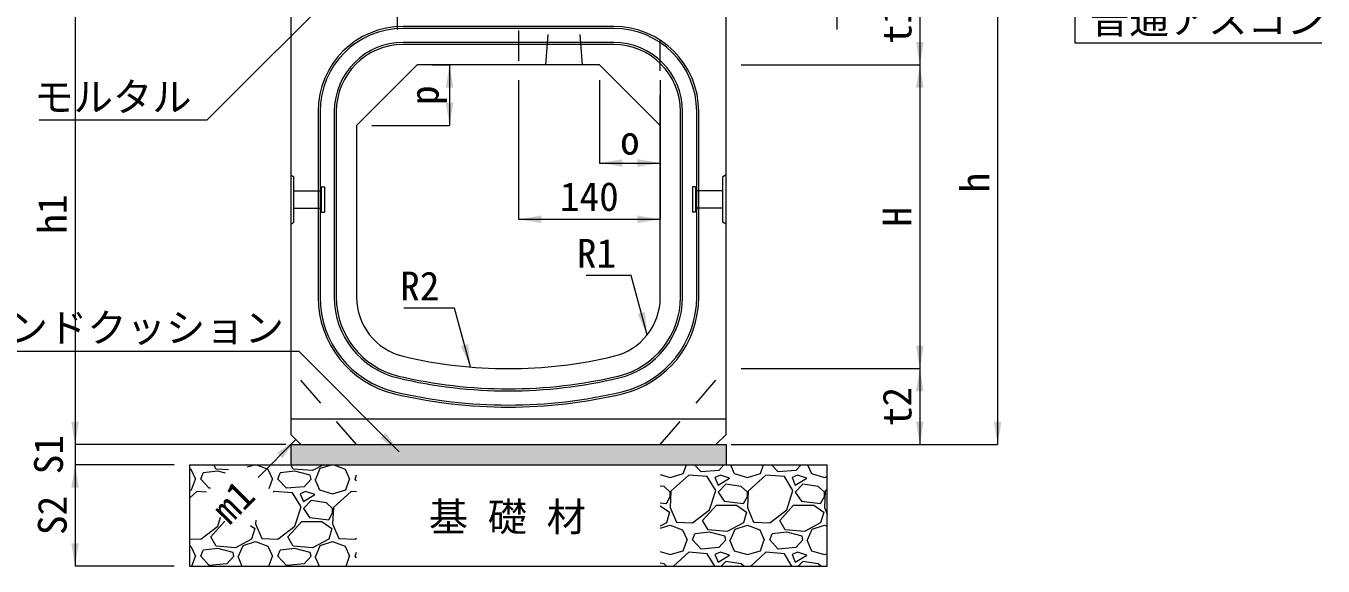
# Model space of a CAD drawing. Units: millimetres, scale not verified. Extents: x 289 to 42849, y -1182 to 27464.
# Drawn here: x 11313 to 12595, y 21192 to 21725 of the extents above; entities that cross this region are included whole.
import ezdxf
from ezdxf.enums import TextEntityAlignment as Align

# ---------------------------------------------------------------- set-up
doc = ezdxf.new("R2010")
doc.units = ezdxf.units.MM
doc.header["$LTSCALE"] = 40
doc.linetypes.add('USER2', pattern=[1.35, 0.75, -0.6])
for name, color, linetype, lineweight in [('0_2', 7, 'Continuous', 20), ('インサート', 3, 'USER2', 5), ('側溝', 7, 'Continuous', 5), ('寸法引出', 7, 'Continuous', 9), ('寸法線', 7, 'Continuous', 9), ('本体', 2, 'Continuous', 9), ('ﾊｯﾁﾝｸﾞ', 7, 'Continuous', 5)]:
    doc.layers.add(name, color=color, linetype=linetype, lineweight=lineweight)
doc.styles.add('ＭＳ ゴシック', font='')
doc.styles.get('ＭＳ ゴシック').set_extended_font_data('MS Gothic')

# ---------------------------------------------------------------- blocks, each defined once
blk = doc.blocks.new('filled_arrow')
at = {"color": 0, "linetype": 'Continuous', "lineweight": -2}
blk.add_solid([(7.5, 1.25), (0, 0), (7.5, -1.25)], dxfattribs=at)

msp = doc.modelspace()

# ---------------------------------------------------------------- hatches: boundary and pattern name
at = {"layer": 'ﾊｯﾁﾝｸﾞ'}
msp.add_hatch(color=8, dxfattribs=at).paths.add_polyline_path([(12005, 21291.53), (12005, 21311.53), (11575, 21311.53), (11575, 21291.53)])

# ---------------------------------------------------------------- linework, layer by layer
at = {"layer": '0_2', "lineweight": 9}
msp.add_line((11580, 21316.53), (11542.72, 21278.86), dxfattribs=at)
at = {"layer": '0_2'}
for p, q in [((11575, 21311.53), (12005, 21311.53)), ((11575, 21311.53), (11575, 21291.53)), ((12005, 21311.53), (12005, 21291.53)), ((11475, 21291.53), (12105, 21291.53)), ((11475, 21291.53), (11475, 21191.53)), ((12105, 21191.53), (12105, 21291.53)), ((11475, 21191.53), (12105, 21191.53))]:
    msp.add_line(p, q, dxfattribs=at)
at = {"layer": '0_2', "lineweight": 9}
for points in [[(11927.07, 21419.85), (11911.33, 21478.59), (11866.78, 21478.59)], [(11752.42, 21388.11), (11736.82, 21446.31), (11686.8, 21446.31)]]:
    msp.add_lwpolyline(points, dxfattribs=at)
at = {"layer": 'インサート'}
for p, q in [((11605.2, 21566.04), (11605.2, 21541.03)), ((11605.2, 21566.04), (11608.2, 21566.04)), ((11608.2, 21566.04), (11608.2, 21541.03)), ((11971.8, 21566.04), (11971.8, 21541.03)), ((11974.8, 21566.04), (11971.8, 21566.04)), ((11974.8, 21566.04), (11974.8, 21541.03)), ((11578.2, 21562.03), (11605.2, 21562.03)), ((12001.8, 21562.03), (11974.8, 21562.03)), ((11578.2, 21545.04), (11605.2, 21545.04)), ((11605.2, 21541.03), (11608.2, 21541.03)), ((11974.8, 21541.03), (11971.8, 21541.03)), ((12001.8, 21545.04), (11974.8, 21545.04))]:
    msp.add_line(p, q, dxfattribs=at)
at = {"layer": '側溝', "linetype": 'USER2', "lineweight": 9}
for p, q in [((11826.82, 21686.53), (11837.5, 21822.63)), ((11863.17, 21686.53), (11852.5, 21822.63)), ((11799.89, 21774.56), (11799.89, 21686.53)), ((11940, 21626.53), (11940, 21777.36)), ((11640, 21311.53), (11575, 21386.53)), ((11940, 21311.53), (12005, 21386.53))]:
    msp.add_line(p, q, dxfattribs=at)
at = {"layer": '側溝', "color": 2, "lineweight": 20}
for p, q in [((12005, 21321.53), (12005, 21822.67)), ((11575, 21760.65), (11575, 21321.53)), ((11640, 21626.53), (11700, 21686.53)), ((11880, 21686.53), (11700, 21686.53)), ((11880, 21686.53), (11940, 21626.53)), ((11640, 21626.53), (11640, 21457.06)), ((11940, 21457.06), (11940, 21626.53)), ((11575, 21321.53), (11585, 21311.53)), ((11995, 21311.53), (12005, 21321.53)), ((11585, 21311.53), (11995, 21311.53))]:
    msp.add_line(p, q, dxfattribs=at)
at = {"layer": '側溝', "color": 4}
for p, q in [((11894, 21724.53), (11686, 21724.53)), ((11894, 21722.53), (11686, 21722.53)), ((11894, 21708.53), (11686, 21708.53)), ((11894, 21706.53), (11686, 21706.53)), ((11602, 21640.53), (11602, 21457.06)), ((11604, 21640.53), (11604, 21457.06)), ((11618, 21640.53), (11618, 21457.06)), ((11620, 21640.53), (11620, 21457.06)), ((11960, 21457.06), (11960, 21640.53)), ((11962, 21457.06), (11962, 21640.53)), ((11976, 21457.06), (11976, 21640.53)), ((11978, 21457.06), (11978, 21640.53)), ((11575, 21578.03), (11578.2, 21576.04)), ((11578.2, 21531.03), (11578.2, 21576.04)), ((12005, 21578.03), (12001.8, 21576.04)), ((12001.8, 21531.03), (12001.8, 21576.04)), ((11575, 21529.04), (11578.2, 21531.03)), ((12005, 21529.04), (12001.8, 21531.03))]:
    msp.add_line(p, q, dxfattribs=at)
for centre, radius, start, end in [((11686, 21640.53), 84, 90, 180), ((11686, 21640.53), 82, 90, 180), ((11894, 21640.53), 84, 0, 90), ((11894, 21640.53), 82, 0, 90), ((11686, 21640.53), 68, 90, 180), ((11686, 21640.53), 66, 90, 180), ((11894, 21640.53), 68, 0, 90), ((11894, 21640.53), 66, 0, 90), ((11700, 21457.06), 98, 180, 256.65773), ((11700, 21457.06), 96, 180, 256.65774), ((11700, 21457.06), 82, 180, 256.65771), ((11700, 21457.06), 80, 180, 256.65771), ((11880, 21457.06), 80, 283.34228, 0), ((11880, 21457.06), 82, 283.34225, 0), ((11880, 21457.06), 96, 283.34225, 0), ((11880, 21457.06), 98, 283.34222, 0), ((11790, 21836.53), 472, 256.65776, 283.34223), ((11790, 21836.53), 470, 256.65776, 283.34223), ((11790, 21836.53), 488, 256.65776, 283.34223), ((11790, 21836.53), 486, 256.65776, 283.34223)]:
    msp.add_arc(centre, radius, start, end, dxfattribs=at)
at = {"layer": '寸法引出'}
for p, q in [((11680, 21821.53), (11680, 21721.53)), ((11361.96, 21356.53), (11361.96, 21246.53)), ((11560, 21311.53), (11361.96, 21311.53)), ((11460, 21291.53), (11361.96, 21291.53)), ((11361.96, 21291.53), (11361.96, 21191.53)), ((11460, 21291.53), (11361.96, 21291.53)), ((11460, 21191.53), (11361.96, 21191.53))]:
    msp.add_line(p, q, dxfattribs=at)
at = {"layer": '寸法線'}
for p, q in [((11361.96, 21871.53), (11361.96, 21721.53)), ((12114.5, 21870.47), (12114.5, 21721.53)), ((12273.22, 21828.67), (12273.22, 21311.53)), ((11361.96, 21766.53), (11361.96, 21311.53)), ((12196.35, 21766.53), (12196.35, 21686.53)), ((11715, 21686.53), (11731.83, 21686.53)), ((11731.83, 21686.53), (11731.83, 21626.53)), ((12020, 21686.53), (12196.35, 21686.53)), ((12020, 21686.53), (12196.35, 21686.53)), ((12196.35, 21686.53), (12196.35, 21386.53)), ((11799.89, 21671.53), (11799.89, 21533.97)), ((11880, 21671.53), (11880, 21589.57)), ((11940, 21671.53), (11940, 21533.97)), ((11655, 21626.53), (11731.83, 21626.53)), ((11940, 21611.53), (11940, 21589.57)), ((11880, 21589.57), (11940, 21589.57)), ((11799.89, 21533.97), (11940, 21533.97)), ((12020, 21386.53), (12196.35, 21386.53)), ((12020, 21386.53), (12196.35, 21386.53)), ((12196.35, 21386.53), (12196.35, 21311.53)), ((11570, 21311.53), (11361.96, 21311.53)), ((12010, 21311.53), (12196.35, 21311.53)), ((12010, 21311.53), (12273.22, 21311.53))]:
    msp.add_line(p, q, dxfattribs=at)
for points in [[(12349.57, 21800.58), (12349.57, 21708.13), (12593.6, 21708.13)], [(11630.92, 21770.8), (11492.08, 21631.96), (11326.47, 21631.96)], [(11682.11, 21304.49), (11583.28, 21403.32), (11261.42, 21403.32)]]:
    msp.add_lwpolyline(points, dxfattribs=at)
at = {"layer": '本体'}
msp.add_line((12005, 21336.54), (11575, 21336.54), dxfattribs=at)
at = {"layer": '本体', "lineweight": 20}
for centre, radius, start, end in [((11700, 21457.06), 60, 180, 256.65785), ((11880, 21457.06), 60, 283.34237, 0), ((11790, 21836.53), 450, 256.65777, 283.34225)]:
    msp.add_arc(centre, radius, start, end, dxfattribs=at)
at = {"layer": 'ﾊｯﾁﾝｸﾞ'}
for p, q in [((11475, 21287.81), (11476.19, 21287.36)), ((11476.19, 21287.36), (11480.77, 21277.46)), ((11486.1, 21277.46), (11488.39, 21283.55)), ((11502.86, 21285.08), (11488.39, 21283.55)), ((11501.34, 21287.36), (11498.91, 21291.53)), ((11513.58, 21286.39), (11501.34, 21287.36)), ((11510.42, 21283.19), (11502.86, 21285.08)), ((11531.26, 21291.53), (11530.49, 21291.13)), ((11532.2, 21289.44), (11540.2, 21291.94)), ((11541.28, 21291.53), (11552.39, 21287.36)), ((11552.39, 21287.36), (11556.97, 21277.46)), ((11562.3, 21277.46), (11564.59, 21283.55)), ((11579.06, 21285.08), (11564.59, 21283.55)), ((11577.54, 21287.36), (11575.11, 21291.53)), ((11596.59, 21285.84), (11577.54, 21287.36)), ((11594.3, 21281.27), (11579.06, 21285.08)), ((11595.07, 21277.46), (11594.3, 21281.27)), ((11607.46, 21291.53), (11596.59, 21285.84)), ((11599.64, 21277.46), (11604.21, 21288.13)), ((11604.21, 21288.13), (11615.11, 21291.53)), ((11617.48, 21291.53), (11628.59, 21287.36)), ((11628.59, 21287.36), (11633.17, 21277.46)), ((11638.5, 21277.46), (11640, 21281.46)), ((11476.96, 21266.79), (11480.77, 21277.46)), ((11494.48, 21268.31), (11486.1, 21277.46)), ((11495.81, 21268.43), (11494.48, 21268.31)), ((11553.66, 21268.2), (11556.97, 21277.46)), ((11570.68, 21268.31), (11562.3, 21277.46)), ((11588.21, 21269.84), (11570.68, 21268.31)), ((11595.07, 21277.46), (11588.21, 21269.84)), ((11598.88, 21277.46), (11603.45, 21266.79)), ((11629.36, 21266.79), (11633.17, 21277.46)), ((11640, 21275.82), (11638.5, 21277.46)), ((11475, 21266.22), (11476.96, 21266.79)), ((11482.29, 21265.27), (11475, 21258.61)), ((11491.89, 21264.47), (11482.29, 21265.27)), ((11558.49, 21265.27), (11557.52, 21264.38)), ((11576.78, 21263.74), (11558.49, 21265.27)), ((11585.16, 21250.03), (11576.78, 21263.74)), ((11589.73, 21265.27), (11584.4, 21262.98)), ((11584.4, 21262.98), (11587.45, 21255.36)), ((11587.45, 21255.36), (11598.88, 21262.22)), ((11595.07, 21256.12), (11587.45, 21248.5)), ((11598.88, 21262.22), (11589.73, 21265.27)), ((11610.31, 21253.84), (11595.07, 21256.12)), ((11603.45, 21266.79), (11616.4, 21262.98)), ((11616.4, 21262.98), (11629.36, 21266.79)), ((11634.69, 21265.27), (11617.16, 21249.26)), ((11640, 21264.82), (11634.69, 21265.27)), ((11579.06, 21230.98), (11585.16, 21250.03)), ((11587.45, 21248.5), (11593.54, 21239.36)), ((11616.4, 21248.5), (11610.31, 21253.84)), ((11612.59, 21237.07), (11616.4, 21243.93)), ((11617.16, 21249.26), (11616.4, 21233.26)), ((11616.4, 21243.93), (11616.4, 21248.5)), ((11486.1, 21218.02), (11502.86, 21230.98)), ((11496.01, 21220.31), (11509.72, 21235.55)), ((11502.86, 21230.98), (11505.67, 21239.74)), ((11509.72, 21235.55), (11509.91, 21235.55)), ((11535.28, 21231.57), (11539.44, 21228.69)), ((11540.37, 21236.7), (11540.2, 21233.26)), ((11540.2, 21233.26), (11546.3, 21218.78)), ((11562.3, 21218.02), (11579.06, 21230.98)), ((11572.21, 21220.31), (11585.92, 21235.55)), ((11585.92, 21235.55), (11605.73, 21235.55)), ((11593.54, 21239.36), (11612.59, 21237.07)), ((11605.73, 21235.55), (11615.64, 21228.69)), ((11616.4, 21233.26), (11622.5, 21218.78)), ((11475, 21218.55), (11486.1, 21218.02)), ((11501.34, 21211.16), (11496.01, 21220.31)), ((11536.39, 21218.02), (11520.39, 21209.64)), ((11539.44, 21228.69), (11536.39, 21218.02)), ((11546.3, 21218.78), (11562.3, 21218.02)), ((11577.54, 21211.16), (11572.21, 21220.31)), ((11612.59, 21218.02), (11596.59, 21209.64)), ((11615.64, 21228.69), (11612.59, 21218.02)), ((11622.5, 21218.78), (11638.5, 21218.02)), ((11638.5, 21218.02), (11640, 21219.18)), ((11475, 21211.61), (11476.19, 21211.16)), ((11476.19, 21211.16), (11480.77, 21201.26)), ((11486.1, 21201.26), (11488.39, 21207.35)), ((11502.86, 21208.88), (11488.39, 21207.35)), ((11520.39, 21209.64), (11501.34, 21211.16)), ((11518.1, 21205.07), (11502.86, 21208.88)), ((11518.87, 21201.26), (11518.1, 21205.07)), ((11523.44, 21201.26), (11528.01, 21211.93)), ((11528.01, 21211.93), (11540.2, 21215.74)), ((11540.2, 21215.74), (11552.39, 21211.16)), ((11552.39, 21211.16), (11556.97, 21201.26)), ((11562.3, 21201.26), (11564.59, 21207.35)), ((11579.06, 21208.88), (11564.59, 21207.35)), ((11596.59, 21209.64), (11577.54, 21211.16)), ((11594.3, 21205.07), (11579.06, 21208.88)), ((11595.07, 21201.26), (11594.3, 21205.07)), ((11599.64, 21201.26), (11604.21, 21211.93)), ((11604.21, 21211.93), (11616.4, 21215.74)), ((11616.4, 21215.74), (11628.59, 21211.16)), ((11628.59, 21211.16), (11633.17, 21201.26)), ((11638.5, 21201.26), (11640, 21205.26)), ((11477.29, 21191.53), (11480.77, 21201.26)), ((11494.48, 21192.11), (11486.1, 21201.26)), ((11512.01, 21193.64), (11494.48, 21192.11)), ((11518.87, 21201.26), (11512.01, 21193.64)), ((11522.68, 21201.26), (11526.84, 21191.53)), ((11553.49, 21191.53), (11556.97, 21201.26)), ((11570.68, 21192.11), (11562.3, 21201.26)), ((11588.21, 21193.64), (11570.68, 21192.11)), ((11595.07, 21201.26), (11588.21, 21193.64)), ((11598.88, 21201.26), (11603.04, 21191.53)), ((11629.69, 21191.53), (11633.17, 21201.26)), ((11640, 21199.62), (11638.5, 21201.26))]:
    msp.add_line(p, q, dxfattribs=at)
at = {"layer": 'ﾊｯﾁﾝｸﾞ', "lineweight": 13}
for p, q in [((11940, 21282), (11949.8, 21279.11)), ((11949.8, 21279.11), (11962.76, 21282.92)), ((11968.09, 21281.4), (11950.56, 21265.4)), ((11962.76, 21282.92), (11965.83, 21291.53)), ((11986.38, 21279.88), (11968.09, 21281.4)), ((11980.28, 21284.45), (11973.79, 21291.53)), ((11997.81, 21285.97), (11980.28, 21284.45)), ((11999.33, 21281.4), (11994, 21279.11)), ((12002.81, 21291.53), (11997.81, 21285.97)), ((12008.48, 21278.35), (11999.33, 21281.4)), ((12009.36, 21291.53), (12013.05, 21282.92)), ((12013.05, 21282.92), (12026, 21279.11)), ((12026, 21279.11), (12038.96, 21282.92)), ((12044.29, 21281.4), (12026.76, 21265.4)), ((12038.96, 21282.92), (12042.03, 21291.53)), ((12062.58, 21279.88), (12044.29, 21281.4)), ((12056.48, 21284.45), (12049.99, 21291.53)), ((12074.01, 21285.97), (12056.48, 21284.45)), ((12075.53, 21281.4), (12070.2, 21279.11)), ((12079.01, 21291.53), (12074.01, 21285.97)), ((12084.68, 21278.35), (12075.53, 21281.4)), ((12085.56, 21291.53), (12089.25, 21282.92)), ((12089.25, 21282.92), (12102.2, 21279.11)), ((11943.71, 21269.97), (11940, 21270.53)), ((11949.8, 21264.64), (11943.71, 21269.97)), ((11994.76, 21266.16), (11986.38, 21279.88)), ((11994, 21279.11), (11997.05, 21271.49)), ((11997.05, 21271.49), (12008.48, 21278.35)), ((12004.67, 21272.26), (11997.05, 21264.64)), ((12019.91, 21269.97), (12004.67, 21272.26)), ((12026, 21264.64), (12019.91, 21269.97)), ((12070.96, 21266.16), (12062.58, 21279.88)), ((12070.2, 21279.11), (12073.25, 21271.49)), ((12073.25, 21271.49), (12084.68, 21278.35)), ((12080.87, 21272.26), (12073.25, 21264.64)), ((12096.11, 21269.97), (12080.87, 21272.26)), ((12102.2, 21264.64), (12096.11, 21269.97)), ((12102.2, 21279.11), (12105, 21279.94)), ((11945.99, 21253.21), (11949.8, 21260.06)), ((11950.56, 21265.4), (11949.8, 21249.4)), ((11949.8, 21260.06), (11949.8, 21264.64)), ((11988.66, 21247.11), (11994.76, 21266.16)), ((11997.05, 21264.64), (12003.14, 21255.49)), ((12022.19, 21253.21), (12026, 21260.06)), ((12026.76, 21265.4), (12026, 21249.4)), ((12026, 21260.06), (12026, 21264.64)), ((12064.86, 21247.11), (12070.96, 21266.16)), ((12073.25, 21264.64), (12079.34, 21255.49)), ((12098.39, 21253.21), (12102.2, 21260.06)), ((12102.96, 21265.4), (12102.2, 21249.4)), ((12102.2, 21260.06), (12102.2, 21264.64)), ((12105, 21267.26), (12102.96, 21265.4)), ((11940, 21253.92), (11945.99, 21253.21)), ((11940, 21251.08), (11949.04, 21244.82)), ((11949.04, 21244.82), (11945.99, 21234.16)), ((11949.8, 21249.4), (11955.9, 21234.92)), ((11971.9, 21234.16), (11988.66, 21247.11)), ((11981.81, 21236.44), (11995.52, 21251.68)), ((11995.52, 21251.68), (12015.33, 21251.68)), ((12003.14, 21255.49), (12022.19, 21253.21)), ((12015.33, 21251.68), (12025.24, 21244.82)), ((12025.24, 21244.82), (12022.19, 21234.16)), ((12026, 21249.4), (12032.1, 21234.92)), ((12048.1, 21234.16), (12064.86, 21247.11)), ((12058.01, 21236.44), (12071.72, 21251.68)), ((12071.72, 21251.68), (12091.53, 21251.68)), ((12079.34, 21255.49), (12098.39, 21253.21)), ((12091.53, 21251.68), (12101.44, 21244.82)), ((12101.44, 21244.82), (12098.39, 21234.16)), ((12102.2, 21249.4), (12105, 21242.75)), ((11945.99, 21234.16), (11940, 21231.02)), ((11940, 21228.81), (11949.8, 21231.87)), ((11949.8, 21231.87), (11961.99, 21227.3)), ((11955.9, 21234.92), (11971.9, 21234.16)), ((11987.14, 21227.3), (11981.81, 21236.44)), ((12022.19, 21234.16), (12006.19, 21225.77)), ((12013.81, 21228.06), (12026, 21231.87)), ((12026, 21231.87), (12038.19, 21227.3)), ((12032.1, 21234.92), (12048.1, 21234.16)), ((12063.34, 21227.3), (12058.01, 21236.44)), ((12098.39, 21234.16), (12082.39, 21225.77)), ((12090.01, 21228.06), (12102.2, 21231.87)), ((12102.2, 21231.87), (12105, 21230.82)), ((11961.99, 21227.3), (11966.57, 21217.39)), ((11962.76, 21206.72), (11966.57, 21217.39)), ((11971.9, 21217.39), (11974.19, 21223.49)), ((11980.28, 21208.25), (11971.9, 21217.39)), ((11988.66, 21225.01), (11974.19, 21223.49)), ((12006.19, 21225.77), (11987.14, 21227.3)), ((12003.9, 21221.2), (11988.66, 21225.01)), ((12004.67, 21217.39), (11997.81, 21209.77)), ((12004.67, 21217.39), (12003.9, 21221.2)), ((12008.48, 21217.39), (12013.05, 21206.72)), ((12009.24, 21217.39), (12013.81, 21228.06)), ((12038.19, 21227.3), (12042.77, 21217.39)), ((12038.96, 21206.72), (12042.77, 21217.39)), ((12048.1, 21217.39), (12050.39, 21223.49)), ((12056.48, 21208.25), (12048.1, 21217.39)), ((12064.86, 21225.01), (12050.39, 21223.49)), ((12082.39, 21225.77), (12063.34, 21227.3)), ((12080.1, 21221.2), (12064.86, 21225.01)), ((12080.87, 21217.39), (12074.01, 21209.77)), ((12080.87, 21217.39), (12080.1, 21221.2)), ((12084.68, 21217.39), (12089.25, 21206.72)), ((12085.44, 21217.39), (12090.01, 21228.06)), ((11940, 21205.8), (11949.8, 21202.91)), ((11949.8, 21202.91), (11962.76, 21206.72)), ((11968.09, 21205.2), (11953.12, 21191.53)), ((11986.38, 21203.68), (11968.09, 21205.2)), ((11997.81, 21209.77), (11980.28, 21208.25)), ((11999.33, 21205.2), (11994, 21202.91)), ((12008.48, 21202.15), (11999.33, 21205.2)), ((12013.05, 21206.72), (12026, 21202.91)), ((12026, 21202.91), (12038.96, 21206.72)), ((12044.29, 21205.2), (12029.32, 21191.53)), ((12062.58, 21203.68), (12044.29, 21205.2)), ((12074.01, 21209.77), (12056.48, 21208.25)), ((12075.53, 21205.2), (12070.2, 21202.91)), ((12084.68, 21202.15), (12075.53, 21205.2)), ((12089.25, 21206.72), (12102.2, 21202.91)), ((11943.71, 21193.77), (11940, 21194.33)), ((11946.26, 21191.53), (11943.71, 21193.77)), ((11993.8, 21191.53), (11986.38, 21203.68)), ((11994, 21202.91), (11997.05, 21195.29)), ((11997.05, 21195.29), (12008.48, 21202.15)), ((12004.67, 21196.06), (12000.14, 21191.53)), ((12019.91, 21193.77), (12004.67, 21196.06)), ((12022.46, 21191.53), (12019.91, 21193.77)), ((12070, 21191.53), (12062.58, 21203.68)), ((12070.2, 21202.91), (12073.25, 21195.29)), ((12073.25, 21195.29), (12084.68, 21202.15)), ((12080.87, 21196.06), (12076.34, 21191.53)), ((12096.11, 21193.77), (12080.87, 21196.06)), ((12098.66, 21191.53), (12096.11, 21193.77)), ((12102.2, 21202.91), (12105, 21203.74))]:
    msp.add_line(p, q, dxfattribs=at)

# ---------------------------------------------------------------- block references
at = {"layer": '0_2', "lineweight": 9, "xscale": 3, "yscale": 3}
for p, rotation in [((11927.07, 21419.85), 105), ((11752.42, 21388.11), 105), ((11580, 21316.53), 225.3)]:
    msp.add_blockref('filled_arrow', p, dxfattribs=dict(at, rotation=rotation))
at = {"layer": '寸法引出', "xscale": 3, "yscale": 3}
for p, rotation in [((11361.96, 21311.53), 90), ((11361.96, 21291.53), 270), ((11361.96, 21291.53), 270), ((11361.96, 21191.53), 90)]:
    msp.add_blockref('filled_arrow', p, dxfattribs=dict(at, rotation=rotation))
at = {"layer": '寸法線', "xscale": 3, "yscale": 3}
for p, rotation in [((12196.35, 21686.53), 90), ((11731.83, 21686.53), 270), ((12196.35, 21686.53), 270), ((11731.83, 21626.53), 90), ((11940, 21589.57), 180), ((11940, 21533.97), 180), ((12196.35, 21386.53), 90), ((12196.35, 21386.53), 270), ((11361.96, 21311.53), 90), ((12196.35, 21311.53), 90), ((12273.22, 21311.53), 90), ((11682.11, 21304.49), 135)]:
    msp.add_blockref('filled_arrow', p, dxfattribs=dict(at, rotation=rotation))
for p in [(11880, 21589.57), (11799.89, 21533.97)]:
    msp.add_blockref('filled_arrow', p, dxfattribs=at)

# ---------------------------------------------------------------- texts
at = {"layer": '0_2', "style": 'ＭＳ ゴシック'}
for s, p in [('R1', (11896.33, 21514.59)), ('R2', (11721.82, 21482.31))]:
    msp.add_text(s, height=28.48, dxfattribs=at).set_placement(p, align=Align.TOP_RIGHT)
msp.add_text('m1', height=28.48, rotation=45.298, dxfattribs=at).set_placement((11521.51, 21278.75), align=Align.TOP_RIGHT)
msp.add_text('基 礎 材', height=28.48, dxfattribs=at).set_placement((11711.35, 21217.36), align=Align.BOTTOM_LEFT)
at = {"layer": '寸法引出', "style": 'ＭＳ ゴシック'}
for s, p in [('S1', (11335.71, 21301.53)), ('S2', (11339.46, 21241.53))]:
    msp.add_text(s, height=28.48, rotation=90, dxfattribs=at).set_placement(p, align=Align.MIDDLE_CENTER)
at = {"layer": '寸法線', "style": 'ＭＳ ゴシック'}
for s, p in [('t1', (12173.85, 21726.53)), ('p', (11706.82, 21656.53)), ('h', (12250.72, 21570.1)), ('h1', (11339.46, 21539.03)), ('H', (12173.85, 21536.53)), ('t2', (12173.85, 21349.03))]:
    msp.add_text(s, height=28.48, rotation=90, dxfattribs=at).set_placement(p, align=Align.MIDDLE_CENTER)
msp.add_text('普通アスコン', height=28.48, dxfattribs=at).set_placement((12364.57, 21745.8), align=Align.TOP_LEFT)
for s, p in [('モルタル', (11477.08, 21669.02)), ('サンドクッション', (11568.28, 21441.15))]:
    msp.add_text(s, height=28.48, dxfattribs=at).set_placement(p, align=Align.TOP_RIGHT)
for s, p in [('o', (11910, 21612.07)), ('140', (11869.95, 21556.47))]:
    msp.add_text(s, height=28.48, dxfattribs=at).set_placement(p, align=Align.MIDDLE_CENTER)

doc.saveas('drawing.dxf')
